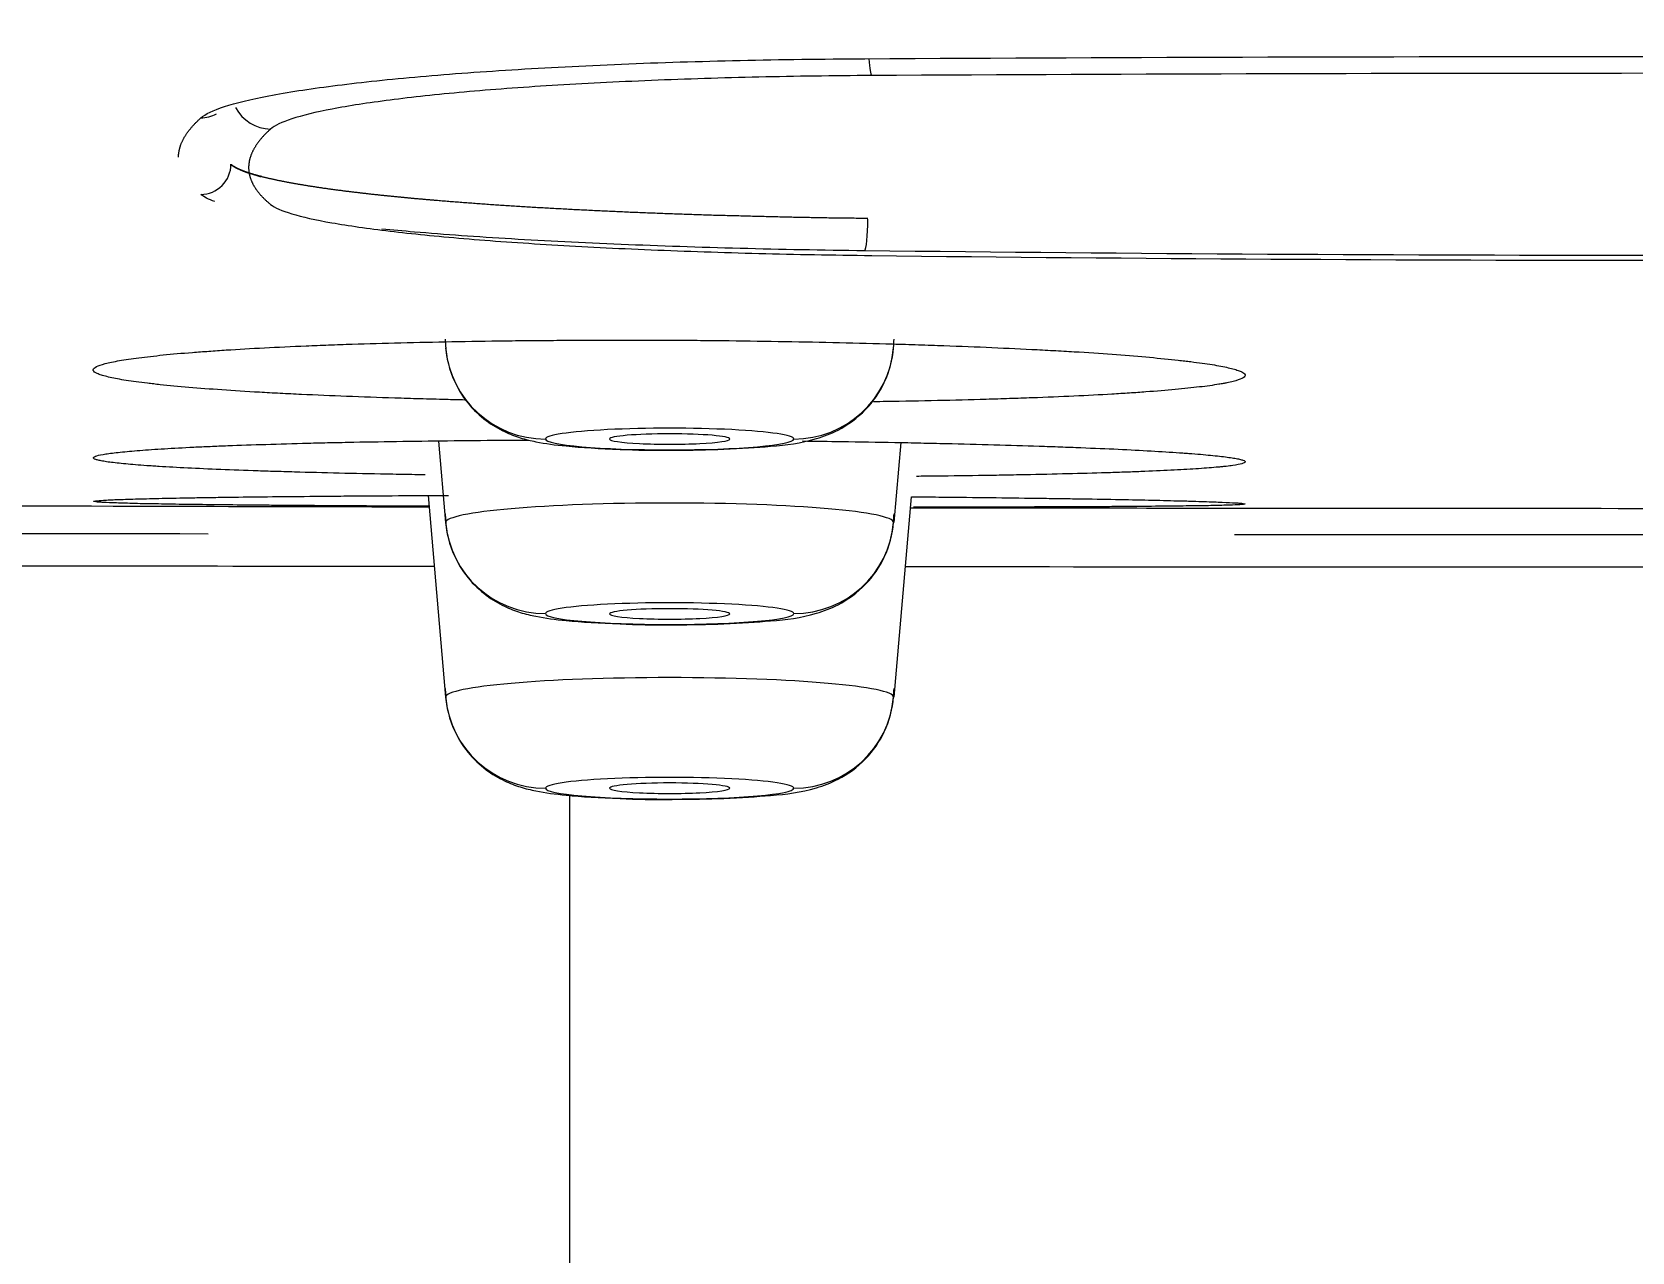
# Model space of a CAD drawing. Header units: millimetres. Extents: x 2433 to 4809, y -10272 to -6912.
# Drawn here: x 3177.63 to 3193.61, y -8021.74 to -8009.56 of the extents above; entities that cross this region are included whole.
import ezdxf

# ---------------------------------------------------------------- set-up
doc = ezdxf.new("R2010")
doc.units = ezdxf.units.MM
doc.layers.add('DIM', color=3, linetype='Continuous', lineweight=13)
doc.styles.add('ARIAL', font='arial.ttf')
doc.dimstyles.get("Standard").update_dxf_attribs({"dimtxt": 15, "dimasz": 15, "dimexe": 0.18, "dimexo": 0.0625, "dimgap": 4, "dimtad": 0, "dimtih": 1, "dimtoh": 1, "dimdec": 1, "dimdsep": 46, "dimtxsty": 'ARIAL', "dimcen": 0, "dimclrd": 3, "dimclre": 3, "dimclrt": 3, "dimadec": 0, "dimazin": 0, "dimtfac": 1, "dimtdec": 1, "dimtofl": 0, "dimtmove": 0, "dimatfit": 3, "dimfxl": 1, "dimtolj": 1, "dimtzin": 0, "dimarcsym": 0})

# ---------------------------------------------------------------- blocks, each defined once
blk = doc.blocks.new('*D42')
at = {"layer": 'Defpoints', "color": 0, "transparency": 16777216}
for p in [(3059.213, -8001.692), (3328.879, -8001.779), (3328.879, -8072.058)]:
    blk.add_point(p, dxfattribs=at)
at = {"layer": 'DIM', "color": 3, "lineweight": -2, "transparency": 16777216}
for p, q in [((3059.213, -8001.755), (3059.213, -8072.238)), ((3328.879, -8001.842), (3328.879, -8072.238)), ((3077.213, -8072.058), (3310.879, -8072.058)), ((3328.879, -8072.058), (3357.395, -8072.058))]:
    blk.add_line(p, q, dxfattribs=at)
at = {"layer": 'DIM', "color": 3, "transparency": 16777216}
for points in [[(3077.213, -8069.058), (3077.213, -8075.058), (3059.213, -8072.058)], [(3310.879, -8069.058), (3310.879, -8075.058), (3328.879, -8072.058)]]:
    blk.add_solid(points, dxfattribs=at)
at = {"layer": 'DIM', "color": 3, "transparency": 16777216, "insert": (3382.403, -8072.058), "char_height": 18, "attachment_point": 5, "style": 'ARIAL'}
blk.add_mtext('\\A1;270', dxfattribs=at)

msp = doc.modelspace()

# ---------------------------------------------------------------- linework, layer by layer
at = {"linetype": 'Continuous', "lineweight": 18}
for p, q in [((3181.692, -8013.643), (3181.763, -8014.457)), ((3186.306, -8013.658), (3186.236, -8014.457)), ((3181.587, -8014.188), (3181.763, -8016.2)), ((3186.411, -8014.199), (3186.236, -8016.2)), ((3182.999, -8017.182), (3182.999, -8551.117))]:
    msp.add_line(p, q, dxfattribs=at)
at = {"linetype": 'Continuous', "lineweight": 13}
for centre, major_axis, ratio, start_param, end_param in [((3186.018, -8009.596), (-0.002, 0.4), 0.099263, 2.189985, 3.042534), ((3179.321, -8010.118), (0.2, -0.223), 0.990754, 5.539274, 6.087322), ((3180.018, -8010.13), (-0.267, 0.298), 0.990756, 1.323308, 2.398224), ((3179.321, -8010.882), (0.19, 0.232), 0.991435, 3.824618, 5.403863), ((3185.948, -8011.444), (0.004, 0.3), 0.09872, 3.217163, 4.771994), ((3182.759, -8012.627), (1, 0), 0.996195, 3.228859, 4.712389), ((3185.239, -8012.627), (-1, 0), 0.996195, 1.570796, 3.054326), ((3183.999, -8013.623), (1.24, 0), 0.087156, 0, 3.141593), ((3183.999, -8013.623), (1.24, 0), 0.087156, 3.141593, 6.283185), ((3183.999, -8014.457), (-2.236, 0), 0.087156, 3.141593, 6.283185), ((3183.999, -8015.366), (1.24, 0), 0.087156, 0, 3.141593), ((3183.999, -8015.366), (1.24, 0), 0.087156, 3.141593, 6.283185), ((3183.999, -8016.2), (-2.236, 0), 0.087156, 3.141593, 6.283185), ((3183.999, -8017.109), (1.24, 0), 0.087156, 0, 3.141593), ((3183.999, -8017.109), (1.24, 0), 0.087156, 3.141593, 6.283185)]:
    msp.add_ellipse(centre, major_axis=major_axis, ratio=ratio, start_param=start_param, end_param=end_param, dxfattribs=at)
at = {"linetype": 'Continuous', "lineweight": 18}
for centre, major_axis, ratio, start_param, end_param in [((3183.999, -8013.623), (-0.6, 0), 0.087156, 3.141593, 6.283185), ((3183.999, -8013.623), (-0.6, 0), 0.087156, 0, 3.141593), ((3182.759, -8014.37), (1, 0), 0.996195, 3.228859, 4.712389), ((3185.239, -8014.37), (-1, 0), 0.996195, 1.570796, 3.054326), ((3183.999, -8015.369), (-0.6, 0), 0.087156, 3.141593, 6.283185), ((3183.999, -8015.369), (-0.6, 0), 0.087156, 0, 3.141593), ((3182.759, -8016.113), (1, 0), 0.996195, 3.228859, 4.712389), ((3185.239, -8016.113), (-1, 0), 0.996195, 1.570796, 3.054326), ((3183.999, -8017.109), (-0.6, 0), 0.087156, 3.141593, 6.283185), ((3183.999, -8017.109), (-0.6, 0), 0.087156, 0, 3.141593)]:
    msp.add_ellipse(centre, major_axis=major_axis, ratio=ratio, start_param=start_param, end_param=end_param, dxfattribs=at)
for points, knots in [([(3185.947, -8009.826), (3188.624, -8009.811), (3191.312, -8009.803), (3196.692, -8009.803), (3199.375, -8009.811), (3202.052, -8009.826)], [0, 0, 0, 0, 0.5, 0.5, 1, 1, 1, 1]), ([(3179.319, -8010.417), (3179.362, -8010.379), (3179.442, -8010.341), (3179.668, -8010.267), (3179.816, -8010.231), (3180.182, -8010.161), (3180.395, -8010.128), (3180.881, -8010.066), (3181.153, -8010.036), (3181.756, -8009.982), (3182.079, -8009.958), (3182.768, -8009.915), (3183.134, -8009.896), (3183.904, -8009.864), (3184.299, -8009.852), (3185.108, -8009.834), (3185.522, -8009.828), (3185.947, -8009.826)], [0, 0, 0, 0, 0.125, 0.125, 0.25, 0.25, 0.375, 0.375, 0.5, 0.5, 0.625, 0.625, 0.75, 0.75, 0.875, 0.875, 1, 1, 1, 1]), ([(3186.016, -8009.994), (3185.632, -8009.996), (3185.256, -8010.002), (3184.524, -8010.018), (3184.166, -8010.029), (3183.469, -8010.058), (3183.137, -8010.075), (3182.514, -8010.113), (3182.221, -8010.135), (3181.676, -8010.184), (3181.429, -8010.211), (3180.989, -8010.267), (3180.796, -8010.297), (3180.464, -8010.36), (3180.331, -8010.393), (3180.126, -8010.46), (3180.054, -8010.494), (3180.015, -8010.529)], [0, 0, 0, 0, 0.125, 0.125, 0.25, 0.25, 0.375, 0.375, 0.5, 0.5, 0.625, 0.625, 0.75, 0.75, 0.875, 0.875, 1, 1, 1, 1]), ([(3201.983, -8009.994), (3199.329, -8009.98), (3196.669, -8009.972), (3191.335, -8009.972), (3188.67, -8009.98), (3186.016, -8009.994)], [0, 0, 0, 0, 0.5, 0.5, 1, 1, 1, 1]), ([(3179.097, -8010.808), (3179.097, -8010.806), (3179.097, -8010.802), (3179.097, -8010.794), (3179.097, -8010.785), (3179.098, -8010.776), (3179.099, -8010.767), (3179.1, -8010.758), (3179.102, -8010.749), (3179.104, -8010.74), (3179.105, -8010.731), (3179.108, -8010.722), (3179.11, -8010.713), (3179.113, -8010.704), (3179.116, -8010.695), (3179.119, -8010.686), (3179.122, -8010.676), (3179.126, -8010.667), (3179.13, -8010.658), (3179.134, -8010.649), (3179.139, -8010.64), (3179.143, -8010.631), (3179.148, -8010.622), (3179.153, -8010.612), (3179.159, -8010.603), (3179.165, -8010.594), (3179.17, -8010.585), (3179.177, -8010.576), (3179.183, -8010.566), (3179.19, -8010.557), (3179.196, -8010.548), (3179.204, -8010.539), (3179.211, -8010.529), (3179.219, -8010.52), (3179.227, -8010.511), (3179.235, -8010.501), (3179.243, -8010.492), (3179.252, -8010.483), (3179.26, -8010.473), (3179.27, -8010.464), (3179.279, -8010.455), (3179.289, -8010.445), (3179.298, -8010.436), (3179.309, -8010.427), (3179.315, -8010.42), (3179.319, -8010.417)], [0, 0, 0, 0, 0.011837, 0.035323, 0.058808, 0.082294, 0.10578, 0.129267, 0.152755, 0.176244, 0.199733, 0.223224, 0.246716, 0.27021, 0.293705, 0.317202, 0.340701, 0.364202, 0.387705, 0.41121, 0.434718, 0.458229, 0.481742, 0.505258, 0.528777, 0.552299, 0.575824, 0.599353, 0.622885, 0.646421, 0.669961, 0.693505, 0.717053, 0.740605, 0.764162, 0.787723, 0.811288, 0.834859, 0.858435, 0.882015, 0.905601, 0.929193, 0.952789, 0.976392, 1, 1, 1, 1]), ([(3179.921, -8011.006), (3179.915, -8011.005), (3179.901, -8011.001), (3179.88, -8010.995), (3179.859, -8010.989), (3179.839, -8010.983), (3179.819, -8010.977), (3179.8, -8010.971), (3179.781, -8010.965), (3179.763, -8010.958), (3179.746, -8010.952), (3179.73, -8010.945), (3179.714, -8010.939), (3179.7, -8010.932), (3179.686, -8010.926), (3179.673, -8010.919), (3179.66, -8010.913), (3179.649, -8010.906), (3179.638, -8010.899), (3179.628, -8010.892), (3179.623, -8010.888), (3179.62, -8010.886)], [0, 0, 0, 0, 0.04342, 0.093896, 0.144693, 0.195809, 0.247245, 0.298998, 0.351067, 0.40345, 0.456147, 0.509155, 0.562474, 0.616101, 0.670035, 0.724275, 0.778818, 0.833664, 0.888811, 0.944257, 1, 1, 1, 1]), ([(3179.796, -8010.913), (3179.796, -8010.914), (3179.796, -8010.919), (3179.796, -8010.926), (3179.797, -8010.935), (3179.797, -8010.944), (3179.798, -8010.953), (3179.8, -8010.962), (3179.801, -8010.97), (3179.803, -8010.979), (3179.805, -8010.988), (3179.807, -8010.997), (3179.809, -8011.005), (3179.812, -8011.014), (3179.815, -8011.023), (3179.818, -8011.032), (3179.821, -8011.04), (3179.825, -8011.049), (3179.829, -8011.058), (3179.833, -8011.066), (3179.837, -8011.075), (3179.842, -8011.084), (3179.847, -8011.092), (3179.852, -8011.101), (3179.857, -8011.11), (3179.863, -8011.118), (3179.869, -8011.127), (3179.875, -8011.136), (3179.881, -8011.144), (3179.887, -8011.153), (3179.894, -8011.161), (3179.901, -8011.17), (3179.909, -8011.179), (3179.916, -8011.187), (3179.924, -8011.196), (3179.932, -8011.204), (3179.94, -8011.213), (3179.948, -8011.221), (3179.957, -8011.23), (3179.966, -8011.238), (3179.975, -8011.247), (3179.985, -8011.255), (3179.995, -8011.264), (3180.004, -8011.272), (3180.011, -8011.278), (3180.015, -8011.281)], [0, 0, 0, 0, 0.011805, 0.035291, 0.058777, 0.082264, 0.105751, 0.129239, 0.152728, 0.176217, 0.199708, 0.2232, 0.246693, 0.270187, 0.293683, 0.317181, 0.340681, 0.364183, 0.387686, 0.411193, 0.434701, 0.458212, 0.481726, 0.505243, 0.528763, 0.552286, 0.575812, 0.599341, 0.622875, 0.646411, 0.669952, 0.693497, 0.717045, 0.740598, 0.764155, 0.787717, 0.811284, 0.834855, 0.858431, 0.882012, 0.905599, 0.929191, 0.952788, 0.976391, 1, 1, 1, 1]), ([(3180.015, -8011.281), (3180.054, -8011.313), (3180.126, -8011.344), (3180.33, -8011.405), (3180.463, -8011.435), (3180.793, -8011.493), (3180.988, -8011.521), (3181.427, -8011.573), (3181.672, -8011.598), (3182.218, -8011.644), (3182.512, -8011.665), (3183.135, -8011.702), (3183.465, -8011.719), (3184.163, -8011.748), (3184.522, -8011.76), (3185.256, -8011.779), (3185.631, -8011.786), (3186.016, -8011.791)], [0, 0, 0, 0, 0.125, 0.125, 0.25, 0.25, 0.375, 0.375, 0.5, 0.5, 0.625, 0.625, 0.75, 0.75, 0.875, 0.875, 1, 1, 1, 1]), ([(3185.947, -8011.744), (3185.522, -8011.739), (3185.108, -8011.731), (3184.297, -8011.71), (3183.9, -8011.696), (3183.129, -8011.664), (3182.765, -8011.646), (3182.077, -8011.605), (3181.753, -8011.582), (3181.338, -8011.547), (3181.23, -8011.537), (3181.126, -8011.527)], [0, 0, 0, 0, 0.22863, 0.22863, 0.45726, 0.45726, 0.685891, 0.685891, 0.914521, 0.914521, 1, 1, 1, 1]), ([(3202.052, -8011.744), (3199.375, -8011.775), (3196.687, -8011.791), (3191.307, -8011.791), (3188.624, -8011.775), (3185.947, -8011.744)], [0, 0, 0, 0, 0.5, 0.5, 1, 1, 1, 1]), ([(3186.016, -8011.791), (3188.67, -8011.822), (3191.33, -8011.838), (3196.664, -8011.838), (3199.329, -8011.822), (3201.983, -8011.791)], [0, 0, 0, 0, 0.5, 0.5, 1, 1, 1, 1]), ([(3178.244, -8012.931), (3178.246, -8012.921), (3178.257, -8012.91), (3178.297, -8012.89), (3178.326, -8012.88), (3178.384, -8012.865), (3178.405, -8012.86), (3178.452, -8012.85), (3178.478, -8012.845), (3178.563, -8012.83), (3178.628, -8012.821), (3178.774, -8012.802), (3178.855, -8012.793), (3179.032, -8012.775), (3179.129, -8012.766), (3179.261, -8012.756), (3179.288, -8012.754), (3179.342, -8012.75), (3179.37, -8012.748), (3179.455, -8012.742), (3179.513, -8012.738), (3179.693, -8012.726), (3179.82, -8012.719), (3180.086, -8012.705), (3180.225, -8012.699), (3180.444, -8012.689), (3180.519, -8012.687), (3180.633, -8012.682), (3180.672, -8012.681), (3180.75, -8012.678), (3180.789, -8012.677), (3180.987, -8012.67), (3181.15, -8012.666), (3181.482, -8012.657), (3181.652, -8012.654), (3182, -8012.647), (3182.177, -8012.644), (3182.404, -8012.642), (3182.449, -8012.641), (3182.541, -8012.64), (3182.587, -8012.64), (3182.724, -8012.638), (3182.816, -8012.638), (3183.093, -8012.636), (3183.279, -8012.635), (3183.651, -8012.635), (3183.838, -8012.635), (3184.12, -8012.637), (3184.214, -8012.637), (3184.356, -8012.638), (3184.403, -8012.639), (3184.498, -8012.64), (3184.545, -8012.64), (3184.78, -8012.643), (3184.966, -8012.646), (3185.334, -8012.652), (3185.515, -8012.655), (3185.873, -8012.664), (3186.05, -8012.668), (3186.268, -8012.675), (3186.312, -8012.676), (3186.398, -8012.678), (3186.527, -8012.683), (3186.653, -8012.687), (3186.901, -8012.696), (3187.062, -8012.702), (3187.372, -8012.716), (3187.523, -8012.723), (3187.741, -8012.734), (3187.812, -8012.738), (3187.917, -8012.744), (3187.951, -8012.746), (3188.02, -8012.75), (3188.188, -8012.76), (3188.344, -8012.771), (3188.578, -8012.788), (3188.798, -8012.807), (3188.989, -8012.826), (3189.099, -8012.838), (3189.12, -8012.84), (3189.162, -8012.845), (3189.223, -8012.853), (3189.28, -8012.86), (3189.386, -8012.875), (3189.448, -8012.885), (3189.556, -8012.906), (3189.601, -8012.916), (3189.646, -8012.929), (3189.655, -8012.931), (3189.671, -8012.937), (3189.679, -8012.939), (3189.699, -8012.947), (3189.711, -8012.952), (3189.738, -8012.968), (3189.746, -8012.978), (3189.745, -8012.988)], [0, 0, 0, 0, 0.03125, 0.03125, 0.0625, 0.0625, 0.078125, 0.078125, 0.09375, 0.09375, 0.125, 0.125, 0.15625, 0.15625, 0.1875, 0.1875, 0.195312, 0.195312, 0.203125, 0.203125, 0.21875, 0.21875, 0.25, 0.25, 0.28125, 0.28125, 0.296875, 0.296875, 0.304687, 0.304687, 0.3125, 0.3125, 0.34375, 0.34375, 0.375, 0.375, 0.40625, 0.40625, 0.414062, 0.414062, 0.421875, 0.421875, 0.4375, 0.4375, 0.46875, 0.46875, 0.5, 0.5, 0.515625, 0.515625, 0.523437, 0.523437, 0.53125, 0.53125, 0.5625, 0.5625, 0.59375, 0.59375, 0.625, 0.625, 0.632812, 0.632812, 0.640625, 0.65625, 0.65625, 0.6875, 0.6875, 0.71875, 0.71875, 0.734375, 0.734375, 0.742187, 0.742187, 0.75, 0.78125, 0.78125, 0.8125, 0.84375, 0.84375, 0.851562, 0.851562, 0.859375, 0.875, 0.875, 0.90625, 0.90625, 0.9375, 0.9375, 0.945312, 0.945312, 0.953125, 0.953125, 0.96875, 0.96875, 1, 1, 1, 1]), ([(3181.759, -8012.627), (3181.761, -8012.764), (3181.805, -8012.988), (3181.969, -8013.264), (3182.156, -8013.441), (3182.344, -8013.552), (3182.517, -8013.617), (3182.713, -8013.663), (3182.993, -8013.7), (3183.45, -8013.727), (3183.852, -8013.738), (3184.029, -8013.734), (3184.038, -8013.734)], [0, 0, 0, 0, 0.122527, 0.215408, 0.294634, 0.364592, 0.427727, 0.496738, 0.634659, 0.831916, 0.991471, 1, 1, 1, 1]), ([(3184.038, -8013.734), (3184.216, -8013.734), (3184.561, -8013.728), (3185.065, -8013.693), (3185.354, -8013.662), (3185.702, -8013.537), (3185.964, -8013.349), (3186.164, -8013.059), (3186.233, -8012.803), (3186.239, -8012.655), (3186.239, -8012.627)], [0, 0, 0, 0, 0.162675, 0.337768, 0.550867, 0.638384, 0.752048, 0.857541, 0.972916, 1, 1, 1, 1]), ([(3181.954, -8013.234), (3181.891, -8013.232), (3181.828, -8013.231), (3181.723, -8013.228), (3181.679, -8013.227), (3181.593, -8013.224), (3181.464, -8013.221), (3181.338, -8013.217), (3181.09, -8013.209), (3180.93, -8013.203), (3180.619, -8013.191), (3180.469, -8013.185), (3180.251, -8013.175), (3180.18, -8013.171), (3180.075, -8013.166), (3180.04, -8013.164), (3179.972, -8013.16), (3179.938, -8013.158), (3179.772, -8013.149), (3179.647, -8013.141), (3179.412, -8013.125), (3179.302, -8013.116), (3179.097, -8013.099), (3179.001, -8013.09), (3178.891, -8013.078), (3178.869, -8013.076), (3178.827, -8013.071), (3178.766, -8013.064), (3178.71, -8013.057), (3178.603, -8013.043), (3178.541, -8013.033), (3178.434, -8013.013), (3178.388, -8013.003), (3178.343, -8012.99), (3178.334, -8012.988), (3178.318, -8012.983), (3178.311, -8012.98), (3178.29, -8012.972), (3178.279, -8012.967), (3178.252, -8012.952), (3178.243, -8012.941), (3178.244, -8012.931)], [0, 0, 0, 0, 0.028812, 0.028812, 0.049045, 0.049045, 0.069278, 0.109744, 0.109744, 0.190677, 0.190677, 0.271609, 0.271609, 0.312075, 0.312075, 0.332308, 0.332308, 0.352541, 0.352541, 0.433474, 0.433474, 0.514406, 0.514406, 0.595338, 0.595338, 0.615571, 0.615571, 0.635804, 0.676271, 0.676271, 0.757203, 0.757203, 0.838135, 0.838135, 0.858368, 0.858368, 0.878601, 0.878601, 0.919068, 0.919068, 1, 1, 1, 1]), ([(3189.745, -8012.988), (3189.744, -8012.999), (3189.733, -8013.009), (3189.693, -8013.029), (3189.664, -8013.038), (3189.606, -8013.053), (3189.585, -8013.058), (3189.549, -8013.065), (3189.537, -8013.067), (3189.511, -8013.072), (3189.497, -8013.074), (3189.426, -8013.086), (3189.361, -8013.095), (3189.215, -8013.112), (3189.134, -8013.121), (3188.956, -8013.137), (3188.859, -8013.145), (3188.727, -8013.155), (3188.7, -8013.157), (3188.646, -8013.161), (3188.618, -8013.163), (3188.533, -8013.168), (3188.474, -8013.172), (3188.294, -8013.182), (3188.168, -8013.189), (3187.902, -8013.201), (3187.762, -8013.207), (3187.543, -8013.215), (3187.469, -8013.218), (3187.354, -8013.221), (3187.316, -8013.223), (3187.238, -8013.225), (3187.198, -8013.226), (3187, -8013.232), (3186.838, -8013.236), (3186.506, -8013.243), (3186.336, -8013.247), (3186.12, -8013.25), (3186.077, -8013.251), (3186.034, -8013.252)], [0, 0, 0, 0, 0.081669, 0.081669, 0.163339, 0.163339, 0.204173, 0.204173, 0.224591, 0.224591, 0.245008, 0.245008, 0.326677, 0.326677, 0.408347, 0.408347, 0.490016, 0.490016, 0.510433, 0.510433, 0.530851, 0.530851, 0.571685, 0.571685, 0.653355, 0.653355, 0.735024, 0.735024, 0.775859, 0.775859, 0.796276, 0.796276, 0.816693, 0.816693, 0.898362, 0.898362, 0.980032, 0.980032, 1, 1, 1, 1]), ([(3178.246, -8013.809), (3178.248, -8013.802), (3178.26, -8013.796), (3178.301, -8013.784), (3178.331, -8013.778), (3178.409, -8013.766), (3178.457, -8013.76), (3178.572, -8013.748), (3178.637, -8013.742), (3178.784, -8013.73), (3178.866, -8013.725), (3179.045, -8013.714), (3179.142, -8013.709), (3179.274, -8013.702), (3179.301, -8013.701), (3179.356, -8013.699), (3179.384, -8013.697), (3179.469, -8013.694), (3179.528, -8013.691), (3179.709, -8013.684), (3179.835, -8013.68), (3180.102, -8013.672), (3180.242, -8013.668), (3180.462, -8013.662), (3180.537, -8013.66), (3180.651, -8013.658), (3180.69, -8013.657), (3180.768, -8013.655), (3180.808, -8013.654), (3181.006, -8013.651), (3181.169, -8013.648), (3181.503, -8013.643), (3181.673, -8013.641), (3182.021, -8013.637), (3182.198, -8013.635), (3182.425, -8013.634), (3182.471, -8013.633), (3182.542, -8013.633), (3182.568, -8013.633), (3182.594, -8013.633)], [0, 0, 0, 0, 0.07468, 0.07468, 0.14936, 0.14936, 0.224039, 0.224039, 0.298719, 0.298719, 0.373399, 0.373399, 0.448079, 0.448079, 0.466749, 0.466749, 0.485419, 0.485419, 0.522759, 0.522759, 0.597438, 0.597438, 0.672118, 0.672118, 0.709458, 0.709458, 0.728128, 0.728128, 0.746798, 0.746798, 0.821478, 0.821478, 0.896158, 0.896158, 0.970838, 0.970838, 0.989508, 0.989508, 1, 1, 1, 1]), ([(3185.325, -8013.642), (3185.457, -8013.644), (3185.587, -8013.646), (3185.896, -8013.65), (3186.073, -8013.653), (3186.291, -8013.658), (3186.334, -8013.658), (3186.42, -8013.66), (3186.549, -8013.663), (3186.675, -8013.666), (3186.922, -8013.671), (3187.082, -8013.676), (3187.392, -8013.684), (3187.542, -8013.689), (3187.759, -8013.696), (3187.83, -8013.698), (3187.935, -8013.702), (3187.969, -8013.704), (3188.037, -8013.706), (3188.205, -8013.713), (3188.36, -8013.719), (3188.594, -8013.73), (3188.812, -8013.742), (3189.001, -8013.754), (3189.11, -8013.761), (3189.132, -8013.763), (3189.173, -8013.766), (3189.234, -8013.77), (3189.29, -8013.775), (3189.395, -8013.784), (3189.456, -8013.79), (3189.562, -8013.803), (3189.607, -8013.809), (3189.651, -8013.817), (3189.66, -8013.818), (3189.675, -8013.821), (3189.683, -8013.823), (3189.703, -8013.827), (3189.714, -8013.831), (3189.74, -8013.84), (3189.748, -8013.846), (3189.746, -8013.852)], [0, 0, 0, 0, 0.052754, 0.052754, 0.125619, 0.125619, 0.143836, 0.143836, 0.162052, 0.198484, 0.198484, 0.271349, 0.271349, 0.344214, 0.344214, 0.380647, 0.380647, 0.398863, 0.398863, 0.41708, 0.489945, 0.489945, 0.56281, 0.635675, 0.635675, 0.653891, 0.653891, 0.672107, 0.70854, 0.70854, 0.781405, 0.781405, 0.85427, 0.85427, 0.872486, 0.872486, 0.890702, 0.890702, 0.927135, 0.927135, 1, 1, 1, 1]), ([(3181.56, -8013.981), (3181.536, -8013.98), (3181.426, -8013.979), (3181.319, -8013.977), (3181.072, -8013.972), (3180.912, -8013.969), (3180.602, -8013.962), (3180.452, -8013.958), (3180.235, -8013.952), (3180.164, -8013.95), (3180.059, -8013.947), (3180.024, -8013.946), (3179.956, -8013.944), (3179.923, -8013.943), (3179.758, -8013.937), (3179.634, -8013.932), (3179.4, -8013.923), (3179.29, -8013.918), (3179.086, -8013.908), (3178.991, -8013.903), (3178.882, -8013.896), (3178.86, -8013.894), (3178.819, -8013.892), (3178.758, -8013.888), (3178.702, -8013.883), (3178.597, -8013.875), (3178.536, -8013.869), (3178.429, -8013.857), (3178.385, -8013.852), (3178.34, -8013.844), (3178.332, -8013.842), (3178.316, -8013.839), (3178.309, -8013.838), (3178.289, -8013.833), (3178.278, -8013.83), (3178.252, -8013.821), (3178.244, -8013.815), (3178.246, -8013.809)], [0, 0, 0, 0, 0.012155, 0.055105, 0.055105, 0.141004, 0.141004, 0.226904, 0.226904, 0.269853, 0.269853, 0.291328, 0.291328, 0.312803, 0.312803, 0.398703, 0.398703, 0.484602, 0.484602, 0.570502, 0.570502, 0.591977, 0.591977, 0.613452, 0.656402, 0.656402, 0.742301, 0.742301, 0.828201, 0.828201, 0.849676, 0.849676, 0.871151, 0.871151, 0.9141, 0.9141, 1, 1, 1, 1]), ([(3189.746, -8013.852), (3189.744, -8013.858), (3189.732, -8013.864), (3189.691, -8013.876), (3189.661, -8013.881), (3189.602, -8013.89), (3189.58, -8013.893), (3189.544, -8013.897), (3189.531, -8013.898), (3189.505, -8013.901), (3189.491, -8013.902), (3189.42, -8013.909), (3189.354, -8013.914), (3189.207, -8013.924), (3189.125, -8013.929), (3188.946, -8013.938), (3188.849, -8013.943), (3188.716, -8013.948), (3188.689, -8013.949), (3188.634, -8013.951), (3188.606, -8013.952), (3188.521, -8013.955), (3188.462, -8013.957), (3188.281, -8013.963), (3188.155, -8013.966), (3187.888, -8013.973), (3187.748, -8013.976), (3187.528, -8013.981), (3187.453, -8013.982), (3187.338, -8013.984), (3187.3, -8013.985), (3187.222, -8013.986), (3187.182, -8013.987), (3186.983, -8013.99), (3186.821, -8013.992), (3186.591, -8013.994), (3186.526, -8013.995), (3186.462, -8013.996)], [0, 0, 0, 0, 0.087858, 0.087858, 0.175716, 0.175716, 0.219645, 0.219645, 0.24161, 0.24161, 0.263574, 0.263574, 0.351432, 0.351432, 0.43929, 0.43929, 0.527148, 0.527148, 0.549113, 0.549113, 0.571077, 0.571077, 0.615006, 0.615006, 0.702864, 0.702864, 0.790722, 0.790722, 0.834651, 0.834651, 0.856616, 0.856616, 0.87858, 0.87858, 0.966438, 0.966438, 1, 1, 1, 1]), ([(3166.407, -8014.248), (3168.398, -8014.257), (3172.696, -8014.275), (3177.763, -8014.291), (3180.834, -8014.298), (3181.597, -8014.3)], [0, 0, 0, 0, 0.394292, 0.849456, 1, 1, 1, 1]), ([(3181.592, -8014.294), (3181.55, -8014.294), (3181.423, -8014.294), (3181.299, -8014.293), (3181.052, -8014.292), (3180.893, -8014.291), (3180.584, -8014.289), (3180.434, -8014.288), (3180.218, -8014.287), (3180.147, -8014.286), (3180.043, -8014.285), (3180.008, -8014.285), (3179.941, -8014.284), (3179.907, -8014.284), (3179.743, -8014.283), (3179.619, -8014.281), (3179.387, -8014.279), (3179.278, -8014.277), (3179.075, -8014.275), (3178.981, -8014.273), (3178.873, -8014.271), (3178.851, -8014.271), (3178.81, -8014.27), (3178.75, -8014.269), (3178.695, -8014.268), (3178.591, -8014.265), (3178.53, -8014.263), (3178.425, -8014.26), (3178.382, -8014.258), (3178.338, -8014.256), (3178.33, -8014.255), (3178.315, -8014.254), (3178.308, -8014.254), (3178.288, -8014.253), (3178.278, -8014.252), (3178.253, -8014.249), (3178.246, -8014.247), (3178.248, -8014.245)], [0, 0, 0, 0, 0.020651, 0.063232, 0.063232, 0.148393, 0.148393, 0.233553, 0.233553, 0.276134, 0.276134, 0.297424, 0.297424, 0.318714, 0.318714, 0.403875, 0.403875, 0.489036, 0.489036, 0.574196, 0.574196, 0.595486, 0.595486, 0.616777, 0.659357, 0.659357, 0.744518, 0.744518, 0.829679, 0.829679, 0.850969, 0.850969, 0.872259, 0.872259, 0.914839, 0.914839, 1, 1, 1, 1]), ([(3178.248, -8014.245), (3178.251, -8014.243), (3178.263, -8014.241), (3178.306, -8014.237), (3178.368, -8014.232), (3178.465, -8014.228), (3178.552, -8014.225), (3178.583, -8014.224), (3178.649, -8014.222), (3178.684, -8014.221), (3178.795, -8014.218), (3178.877, -8014.216), (3179.057, -8014.212), (3179.154, -8014.211), (3179.287, -8014.208), (3179.314, -8014.208), (3179.369, -8014.207), (3179.398, -8014.207), (3179.483, -8014.205), (3179.542, -8014.204), (3179.723, -8014.202), (3179.851, -8014.2), (3180.118, -8014.197), (3180.259, -8014.196), (3180.479, -8014.194), (3180.554, -8014.193), (3180.669, -8014.192), (3180.708, -8014.192), (3180.786, -8014.191), (3180.826, -8014.191), (3181.025, -8014.19), (3181.188, -8014.189), (3181.498, -8014.187), (3181.644, -8014.187), (3181.792, -8014.186)], [0, 0, 0, 0, 0.084353, 0.084353, 0.168705, 0.253058, 0.253058, 0.295234, 0.295234, 0.33741, 0.33741, 0.421763, 0.421763, 0.506116, 0.506116, 0.527204, 0.527204, 0.548292, 0.548292, 0.590468, 0.590468, 0.674821, 0.674821, 0.759173, 0.759173, 0.80135, 0.80135, 0.822438, 0.822438, 0.843526, 0.843526, 0.927878, 0.927878, 1, 1, 1, 1]), ([(3186.415, -8014.199), (3186.453, -8014.199), (3186.576, -8014.201), (3186.697, -8014.202), (3186.944, -8014.204), (3187.104, -8014.206), (3187.413, -8014.21), (3187.562, -8014.212), (3187.779, -8014.215), (3187.85, -8014.216), (3187.954, -8014.217), (3187.988, -8014.218), (3188.056, -8014.219), (3188.089, -8014.22), (3188.253, -8014.222), (3188.377, -8014.224), (3188.609, -8014.229), (3188.826, -8014.233), (3189.014, -8014.238), (3189.122, -8014.241), (3189.143, -8014.241), (3189.184, -8014.242), (3189.244, -8014.244), (3189.3, -8014.246), (3189.404, -8014.249), (3189.464, -8014.251), (3189.569, -8014.256), (3189.612, -8014.258), (3189.665, -8014.261), (3189.68, -8014.262), (3189.706, -8014.264), (3189.717, -8014.265), (3189.742, -8014.268), (3189.749, -8014.27), (3189.746, -8014.272)], [0, 0, 0, 0, 0.018855, 0.061514, 0.061514, 0.14683, 0.14683, 0.232147, 0.232147, 0.274806, 0.274806, 0.296135, 0.296135, 0.317464, 0.317464, 0.402781, 0.402781, 0.488098, 0.573415, 0.573415, 0.594744, 0.594744, 0.616074, 0.658732, 0.658732, 0.744049, 0.744049, 0.829366, 0.829366, 0.872025, 0.872025, 0.914683, 0.914683, 1, 1, 1, 1]), ([(3189.746, -8014.272), (3189.743, -8014.273), (3189.731, -8014.275), (3189.688, -8014.279), (3189.657, -8014.28), (3189.598, -8014.283), (3189.576, -8014.283), (3189.527, -8014.285), (3189.5, -8014.285), (3189.414, -8014.288), (3189.347, -8014.289), (3189.199, -8014.291), (3189.117, -8014.292), (3188.937, -8014.294), (3188.839, -8014.295), (3188.706, -8014.296), (3188.678, -8014.297), (3188.623, -8014.297), (3188.595, -8014.297), (3188.509, -8014.298), (3188.45, -8014.298), (3188.269, -8014.299), (3188.141, -8014.3), (3187.874, -8014.301), (3187.733, -8014.301), (3187.513, -8014.302), (3187.438, -8014.302), (3187.323, -8014.302), (3187.284, -8014.303), (3187.206, -8014.303), (3187.166, -8014.303), (3186.967, -8014.303), (3186.804, -8014.303), (3186.57, -8014.303), (3186.503, -8014.304), (3186.434, -8014.304)], [0, 0, 0, 0, 0.087708, 0.087708, 0.175416, 0.175416, 0.219269, 0.219269, 0.263123, 0.263123, 0.350831, 0.350831, 0.438539, 0.438539, 0.526247, 0.526247, 0.548173, 0.548173, 0.5701, 0.5701, 0.613954, 0.613954, 0.701662, 0.701662, 0.78937, 0.78937, 0.833224, 0.833224, 0.855151, 0.855151, 0.877078, 0.877078, 0.964785, 0.964785, 1, 1, 1, 1]), ([(3181.759, -8014.37), (3181.761, -8014.508), (3181.805, -8014.731), (3181.969, -8015.007), (3182.156, -8015.184), (3182.344, -8015.296), (3182.517, -8015.36), (3182.713, -8015.406), (3182.993, -8015.443), (3183.45, -8015.47), (3183.852, -8015.481), (3184.029, -8015.478), (3184.038, -8015.477)], [0, 0, 0, 0, 0.122527, 0.215408, 0.294634, 0.364592, 0.427727, 0.496738, 0.634659, 0.831916, 0.991471, 1, 1, 1, 1]), ([(3184.038, -8015.477), (3184.216, -8015.477), (3184.561, -8015.471), (3185.065, -8015.436), (3185.354, -8015.405), (3185.702, -8015.281), (3185.964, -8015.092), (3186.164, -8014.802), (3186.233, -8014.546), (3186.239, -8014.398), (3186.239, -8014.37)], [0, 0, 0, 0, 0.162675, 0.337768, 0.550867, 0.638384, 0.752048, 0.857541, 0.972916, 1, 1, 1, 1]), ([(3186.403, -8014.309), (3187.408, -8014.31), (3192.017, -8014.316), (3197.084, -8014.316), (3201.135, -8014.311), (3201.599, -8014.311)], [0, 0, 0, 0, 0.198084, 0.90813, 1, 1, 1, 1]), ([(3169.625, -8014.552), (3169.848, -8014.552), (3173.104, -8014.559), (3176.36, -8014.564), (3179.393, -8014.568)], [0, 0, 0, 0, 0.068478, 1, 1, 1, 1]), ([(3189.638, -8014.575), (3191.143, -8014.576), (3194.04, -8014.576), (3196.938, -8014.575), (3198.33, -8014.574)], [0, 0, 0, 0, 0.519406, 1, 1, 1, 1]), ([(3181.645, -8014.896), (3178.333, -8014.893), (3173.137, -8014.885), (3168.199, -8014.875), (3166.352, -8014.871)], [0, 0, 0, 0, 0.618281, 1, 1, 1, 1]), ([(3201.647, -8014.899), (3199.2, -8014.9), (3196.702, -8014.901), (3191.498, -8014.902), (3188.898, -8014.901), (3186.353, -8014.9)], [0, 0, 0, 0, 0.489796, 0.489796, 1, 1, 1, 1]), ([(3181.759, -8016.113), (3181.761, -8016.251), (3181.805, -8016.475), (3181.969, -8016.75), (3182.156, -8016.927), (3182.344, -8017.039), (3182.517, -8017.103), (3182.713, -8017.149), (3182.993, -8017.186), (3183.45, -8017.213), (3183.852, -8017.224), (3184.029, -8017.221), (3184.038, -8017.22)], [0, 0, 0, 0, 0.122527, 0.215408, 0.294634, 0.364592, 0.427727, 0.496738, 0.634659, 0.831916, 0.991471, 1, 1, 1, 1]), ([(3184.038, -8017.22), (3184.216, -8017.22), (3184.561, -8017.214), (3185.065, -8017.179), (3185.354, -8017.148), (3185.702, -8017.024), (3185.964, -8016.835), (3186.164, -8016.546), (3186.233, -8016.289), (3186.239, -8016.141), (3186.239, -8016.113)], [0, 0, 0, 0, 0.162675, 0.337768, 0.550867, 0.638384, 0.752048, 0.857541, 0.972916, 1, 1, 1, 1])]:
    msp.add_open_spline(points, degree=3, knots=knots, dxfattribs=at)
at = {"linetype": 'Continuous', "lineweight": 13}
for points, knots in [([(3180.015, -8010.529), (3180.011, -8010.532), (3180.004, -8010.538), (3179.995, -8010.547), (3179.985, -8010.556), (3179.975, -8010.566), (3179.966, -8010.575), (3179.957, -8010.584), (3179.948, -8010.593), (3179.94, -8010.602), (3179.932, -8010.611), (3179.924, -8010.621), (3179.916, -8010.63), (3179.909, -8010.639), (3179.901, -8010.648), (3179.894, -8010.657), (3179.887, -8010.666), (3179.881, -8010.675), (3179.875, -8010.684), (3179.869, -8010.694), (3179.863, -8010.703), (3179.857, -8010.712), (3179.852, -8010.721), (3179.847, -8010.73), (3179.842, -8010.739), (3179.837, -8010.748), (3179.833, -8010.757), (3179.829, -8010.766), (3179.825, -8010.775), (3179.821, -8010.784), (3179.818, -8010.793), (3179.815, -8010.802), (3179.812, -8010.811), (3179.809, -8010.82), (3179.807, -8010.829), (3179.805, -8010.837), (3179.803, -8010.846), (3179.801, -8010.855), (3179.8, -8010.864), (3179.798, -8010.873), (3179.797, -8010.882), (3179.797, -8010.891), (3179.796, -8010.9), (3179.796, -8010.907), (3179.796, -8010.912), (3179.796, -8010.913)], [0, 0, 0, 0, 0.023612, 0.047218, 0.070818, 0.094413, 0.118002, 0.141586, 0.165165, 0.18874, 0.212309, 0.235874, 0.259434, 0.28299, 0.306541, 0.330089, 0.353632, 0.377172, 0.400708, 0.42424, 0.447769, 0.471295, 0.494818, 0.518337, 0.541854, 0.565368, 0.58888, 0.612389, 0.635896, 0.6594, 0.682903, 0.706404, 0.729903, 0.7534, 0.776896, 0.800391, 0.823884, 0.847376, 0.870868, 0.894359, 0.917849, 0.941338, 0.964828, 0.988317, 1, 1, 1, 1]), ([(3179.62, -8010.88), (3179.621, -8010.881), (3179.624, -8010.883), (3179.629, -8010.887), (3179.634, -8010.891), (3179.639, -8010.894), (3179.645, -8010.898), (3179.651, -8010.901), (3179.657, -8010.905), (3179.663, -8010.908), (3179.67, -8010.912), (3179.676, -8010.915), (3179.683, -8010.919), (3179.691, -8010.922), (3179.698, -8010.926), (3179.706, -8010.929), (3179.713, -8010.932), (3179.721, -8010.936), (3179.73, -8010.939), (3179.738, -8010.943), (3179.747, -8010.946), (3179.756, -8010.949), (3179.765, -8010.953), (3179.774, -8010.956), (3179.784, -8010.959), (3179.793, -8010.962), (3179.803, -8010.966), (3179.813, -8010.969), (3179.824, -8010.972), (3179.834, -8010.975), (3179.845, -8010.979), (3179.855, -8010.982), (3179.866, -8010.985), (3179.877, -8010.988), (3179.889, -8010.991), (3179.9, -8010.994), (3179.912, -8010.997), (3179.923, -8011), (3179.935, -8011.004), (3179.947, -8011.007), (3179.959, -8011.01), (3179.972, -8011.013), (3179.984, -8011.016), (3179.997, -8011.019), (3180.01, -8011.022), (3180.023, -8011.025), (3180.036, -8011.027), (3180.049, -8011.03), (3180.062, -8011.033), (3180.076, -8011.036), (3180.089, -8011.039), (3180.103, -8011.042), (3180.117, -8011.045), (3180.131, -8011.047), (3180.145, -8011.05), (3180.159, -8011.053), (3180.173, -8011.056), (3180.188, -8011.058), (3180.202, -8011.061), (3180.217, -8011.064), (3180.231, -8011.067), (3180.246, -8011.069), (3180.261, -8011.072), (3180.276, -8011.075), (3180.291, -8011.077), (3180.306, -8011.08), (3180.322, -8011.082), (3180.337, -8011.085), (3180.352, -8011.087), (3180.368, -8011.09), (3180.383, -8011.093), (3180.399, -8011.095), (3180.415, -8011.098), (3180.431, -8011.1), (3180.447, -8011.102), (3180.462, -8011.105), (3180.478, -8011.107), (3180.495, -8011.11), (3180.511, -8011.112), (3180.527, -8011.114), (3180.543, -8011.117), (3180.559, -8011.119), (3180.576, -8011.121), (3180.592, -8011.124), (3180.609, -8011.126), (3180.625, -8011.128), (3180.642, -8011.13), (3180.658, -8011.133), (3180.675, -8011.135), (3180.692, -8011.137), (3180.708, -8011.139), (3180.725, -8011.141), (3180.742, -8011.144), (3180.759, -8011.146), (3180.775, -8011.148), (3180.792, -8011.15), (3180.809, -8011.152), (3180.826, -8011.154), (3180.843, -8011.156), (3180.86, -8011.158), (3180.877, -8011.16), (3180.894, -8011.162), (3180.911, -8011.164), (3180.928, -8011.166), (3180.945, -8011.168), (3180.962, -8011.17), (3180.979, -8011.172), (3180.996, -8011.174), (3181.013, -8011.176), (3181.03, -8011.178), (3181.047, -8011.18), (3181.064, -8011.181), (3181.081, -8011.183), (3181.098, -8011.185), (3181.115, -8011.187), (3181.133, -8011.189), (3181.15, -8011.19), (3181.167, -8011.192), (3181.184, -8011.194), (3181.201, -8011.196), (3181.218, -8011.197), (3181.234, -8011.199), (3181.251, -8011.201), (3181.268, -8011.202), (3181.285, -8011.204), (3181.302, -8011.206), (3181.319, -8011.207), (3181.336, -8011.209), (3181.353, -8011.211), (3181.369, -8011.212), (3181.386, -8011.214), (3181.403, -8011.215), (3181.42, -8011.217), (3181.436, -8011.218), (3181.453, -8011.22), (3181.469, -8011.222), (3181.486, -8011.223), (3181.503, -8011.225), (3181.519, -8011.226), (3181.535, -8011.227), (3181.552, -8011.229), (3181.568, -8011.23), (3181.585, -8011.232), (3181.601, -8011.233), (3181.617, -8011.235), (3181.633, -8011.236), (3181.649, -8011.237), (3181.681, -8011.24), (3181.729, -8011.244), (3181.793, -8011.249), (3181.858, -8011.254), (3181.924, -8011.259), (3181.99, -8011.264), (3182.057, -8011.269), (3182.124, -8011.274), (3182.192, -8011.279), (3182.26, -8011.284), (3182.329, -8011.288), (3182.399, -8011.293), (3182.469, -8011.297), (3182.539, -8011.301), (3182.61, -8011.306), (3182.681, -8011.31), (3182.753, -8011.314), (3182.825, -8011.318), (3182.898, -8011.322), (3182.971, -8011.326), (3183.044, -8011.33), (3183.118, -8011.334), (3183.192, -8011.337), (3183.267, -8011.341), (3183.342, -8011.344), (3183.417, -8011.348), (3183.492, -8011.351), (3183.568, -8011.355), (3183.644, -8011.358), (3183.72, -8011.361), (3183.797, -8011.364), (3183.873, -8011.367), (3183.95, -8011.37), (3184.027, -8011.373), (3184.105, -8011.375), (3184.182, -8011.378), (3184.26, -8011.381), (3184.338, -8011.383), (3184.416, -8011.386), (3184.494, -8011.388), (3184.572, -8011.39), (3184.65, -8011.392), (3184.728, -8011.394), (3184.806, -8011.396), (3184.885, -8011.398), (3184.963, -8011.4), (3185.041, -8011.402), (3185.12, -8011.404), (3185.198, -8011.406), (3185.276, -8011.407), (3185.355, -8011.409), (3185.433, -8011.41), (3185.511, -8011.412), (3185.589, -8011.413), (3185.667, -8011.414), (3185.745, -8011.415), (3185.823, -8011.416), (3185.9, -8011.417), (3185.952, -8011.418), (3185.978, -8011.418)], [0, 0, 0, 0, 0.004487, 0.008961, 0.013422, 0.017868, 0.022301, 0.02672, 0.031125, 0.035516, 0.039894, 0.044257, 0.048607, 0.052942, 0.057264, 0.061571, 0.065865, 0.070144, 0.074409, 0.07866, 0.082896, 0.087119, 0.091327, 0.095521, 0.0997, 0.103865, 0.108015, 0.112151, 0.116273, 0.12038, 0.124472, 0.12855, 0.132614, 0.136662, 0.140696, 0.144716, 0.14872, 0.15271, 0.156685, 0.160645, 0.164591, 0.168521, 0.172437, 0.176338, 0.180224, 0.184095, 0.187951, 0.191792, 0.195618, 0.199429, 0.203225, 0.207006, 0.210772, 0.214523, 0.218259, 0.22198, 0.225685, 0.229376, 0.233051, 0.236711, 0.240357, 0.243986, 0.247601, 0.251201, 0.254785, 0.258354, 0.261908, 0.265446, 0.26897, 0.272478, 0.27597, 0.279448, 0.28291, 0.286358, 0.28979, 0.293207, 0.296608, 0.299995, 0.303366, 0.306723, 0.310064, 0.31339, 0.316701, 0.319997, 0.323278, 0.326543, 0.329794, 0.33303, 0.33625, 0.339456, 0.342646, 0.345821, 0.348982, 0.352127, 0.355257, 0.358373, 0.361473, 0.364558, 0.367628, 0.370683, 0.373724, 0.376749, 0.379759, 0.382754, 0.385735, 0.3887, 0.39165, 0.394586, 0.397506, 0.400411, 0.403302, 0.406177, 0.409038, 0.411883, 0.414714, 0.41753, 0.420331, 0.423116, 0.425887, 0.428643, 0.431384, 0.43411, 0.436822, 0.439518, 0.442199, 0.444866, 0.447517, 0.450154, 0.452776, 0.455382, 0.457974, 0.460551, 0.463113, 0.46566, 0.468193, 0.47071, 0.473213, 0.4757, 0.478173, 0.480631, 0.483074, 0.485502, 0.487915, 0.490313, 0.492697, 0.495065, 0.497419, 0.499758, 0.508951, 0.518124, 0.527277, 0.536411, 0.545524, 0.554618, 0.563692, 0.572746, 0.58178, 0.590795, 0.59979, 0.608766, 0.617722, 0.626658, 0.635575, 0.644473, 0.653351, 0.66221, 0.67105, 0.67987, 0.688671, 0.697453, 0.706215, 0.714959, 0.723684, 0.732389, 0.741076, 0.749744, 0.758393, 0.767023, 0.775633, 0.784223, 0.792793, 0.801343, 0.809873, 0.818382, 0.82687, 0.835338, 0.843784, 0.852209, 0.860612, 0.868994, 0.877353, 0.885691, 0.894006, 0.902299, 0.910569, 0.918816, 0.927041, 0.935242, 0.94342, 0.951574, 0.959705, 0.967812, 0.975895, 0.983954, 0.991989, 1, 1, 1, 1])]:
    msp.add_open_spline(points, degree=3, knots=knots, dxfattribs=at)
at = {"linetype": 'Continuous', "lineweight": 18}
msp.add_open_spline([(3179.459, -8011.253), (3179.396, -8011.23), (3179.349, -8011.206), (3179.319, -8011.181)], degree=3, dxfattribs=at)

# ---------------------------------------------------------------- dimensions: what is measured, and where the dimension line sits
at = {"layer": 'DIM', "color": 3}
dim = msp.add_linear_dim(base=(3328.879, -8072.058), p1=(3059.213, -8001.692), p2=(3328.879, -8001.779), text='270', dimstyle='Standard', override={"dimtxt": 18, "dimasz": 18, "dimgap": 5}, dxfattribs=at)
dim.commit()
dim.dimension.update_dxf_attribs({"geometry": '*D42', "text_midpoint": (3382.403, -8072.058), "dimtype": 160})

doc.saveas('drawing.dxf')
